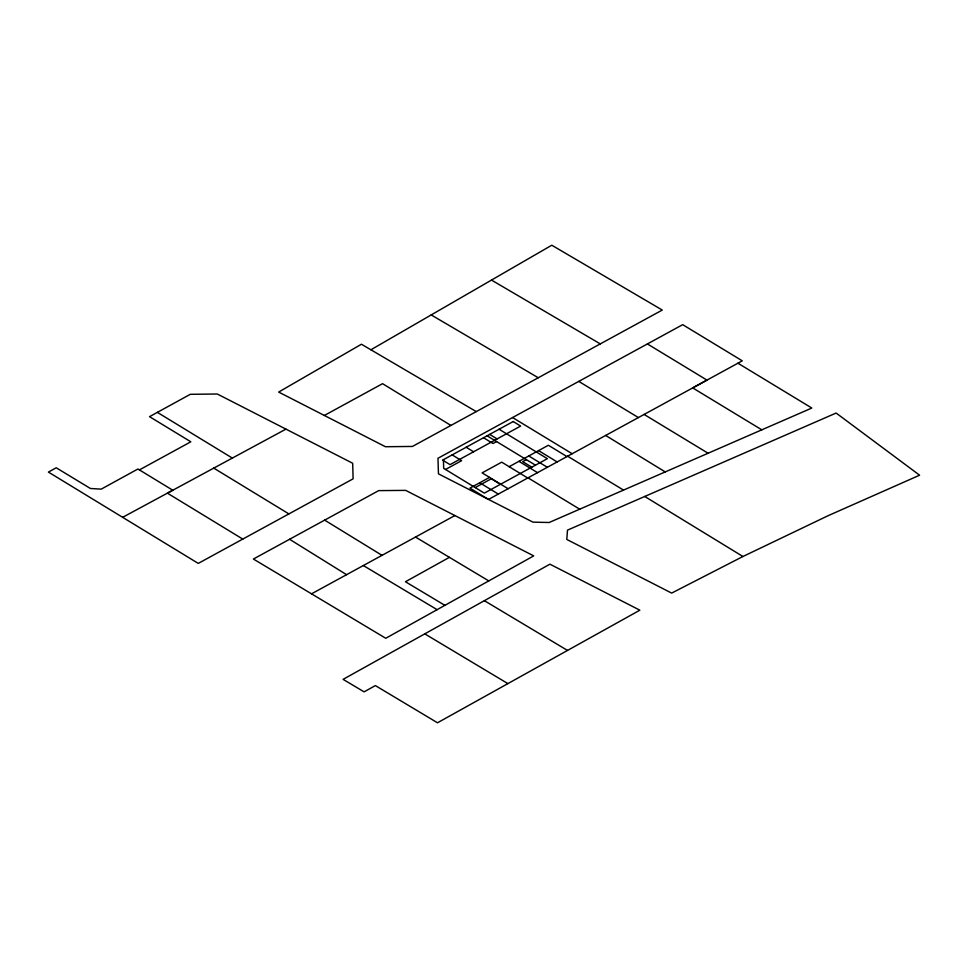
<?xml version="1.0" encoding="UTF-8"?>
<svg xmlns="http://www.w3.org/2000/svg" width="968" height="968" viewBox="0 0 968 968"><rect width="100%" height="100%" fill="white"/><g stroke="black" fill="none" stroke-linecap="round" stroke-linejoin="round"><path stroke-width="1.45" d="M370.901 349.787L551.796 245.219L662.269 310.062L412.453 446.442L385.445 446.732L278.651 392.064L361.427 344.233L476.28 411.594M437.113 609.671L385.76 638.275L253.398 559.032L378.694 490.619L405.689 490.377L533.719 555.886L437.113 609.671L363.327 565.53M424.783 633.859L549.921 564.175L639.848 610.191L437.5 722.781L375.366 685.586L364.101 691.866L343.096 679.355L424.783 633.859L507.861 683.59M449.418 557.338L405.459 581.744L444.893 605.351M242.786 539.103L167.403 493.16L172.8 490.244L137.928 468.996L101.229 489.13L90.411 488.489L56.241 467.786L48.4 472.081L198.258 563.4L353.102 478.845L352.691 463.261L217.316 394.012L190.309 394.303L149.532 416.651L190.817 441.807L139.404 469.904M324.353 415.466L382.554 383.679L450.919 425.436M445.522 469.468L461.627 460.671L452.129 454.875M496.584 441.565L493.002 443.526L483.504 437.73M489.542 477.393L469.928 488.114L488.489 499.44L742.274 360.834L682.694 324.667L437.984 458.263L438.456 473.848L532.969 522.151L549.159 522.502L811.825 408.036L737.918 363.206M509.156 466.685L548.372 445.256L566.933 456.569M475.227 487.582L491.333 478.785L500.42 484.339M526.362 459.643L522.708 461.639L531.795 467.193M311.514 593.832L454.887 515.557M122.646 517.323L285.947 429.126M742.928 556.503L671.659 593.094L566.8 539.454L567.49 530.137L836.134 413.046L919.6 475.203L828.076 515.714L742.928 556.503L644.736 496.463M491.502 280.079L600.293 343.894M431.196 314.927L538.269 377.762M415.502 537.058L488.779 580.909M484.375 600.68L567.454 650.399M647.398 343.942L706.991 380.109L692.701 387.902L761.816 429.84M644.095 414.425L708.104 453.242M578.791 381.404L638.36 417.559M512.568 417.559L572.161 453.726M567.599 456.206L623.537 490.086M487.061 435.781L535.473 465.172M527.996 477.829L579.711 509.192M538.571 450.604L557.132 461.93M499.064 429.223L547.356 458.687L484.315 493.135L443.683 468.355L443.429 459.631M528.77 455.964L547.331 467.29M489.687 434.39L497.104 438.928M518.957 461.325L537.518 472.65M527.717 478.01L501.726 462.159L482.112 472.868L508.103 488.719M466.152 447.252L473.57 451.778M479.741 482.754L498.302 494.079M157.361 412.356L232.344 458.082M213.759 468.113L288.887 513.911M605.629 435.431L665.234 471.924M324.643 520.131L382.021 555.342M289.589 539.273L346.58 574.689M513.209 421.528L442.618 460.115L450.035 464.64L520.639 426.065L513.209 421.528"/></g></svg>
